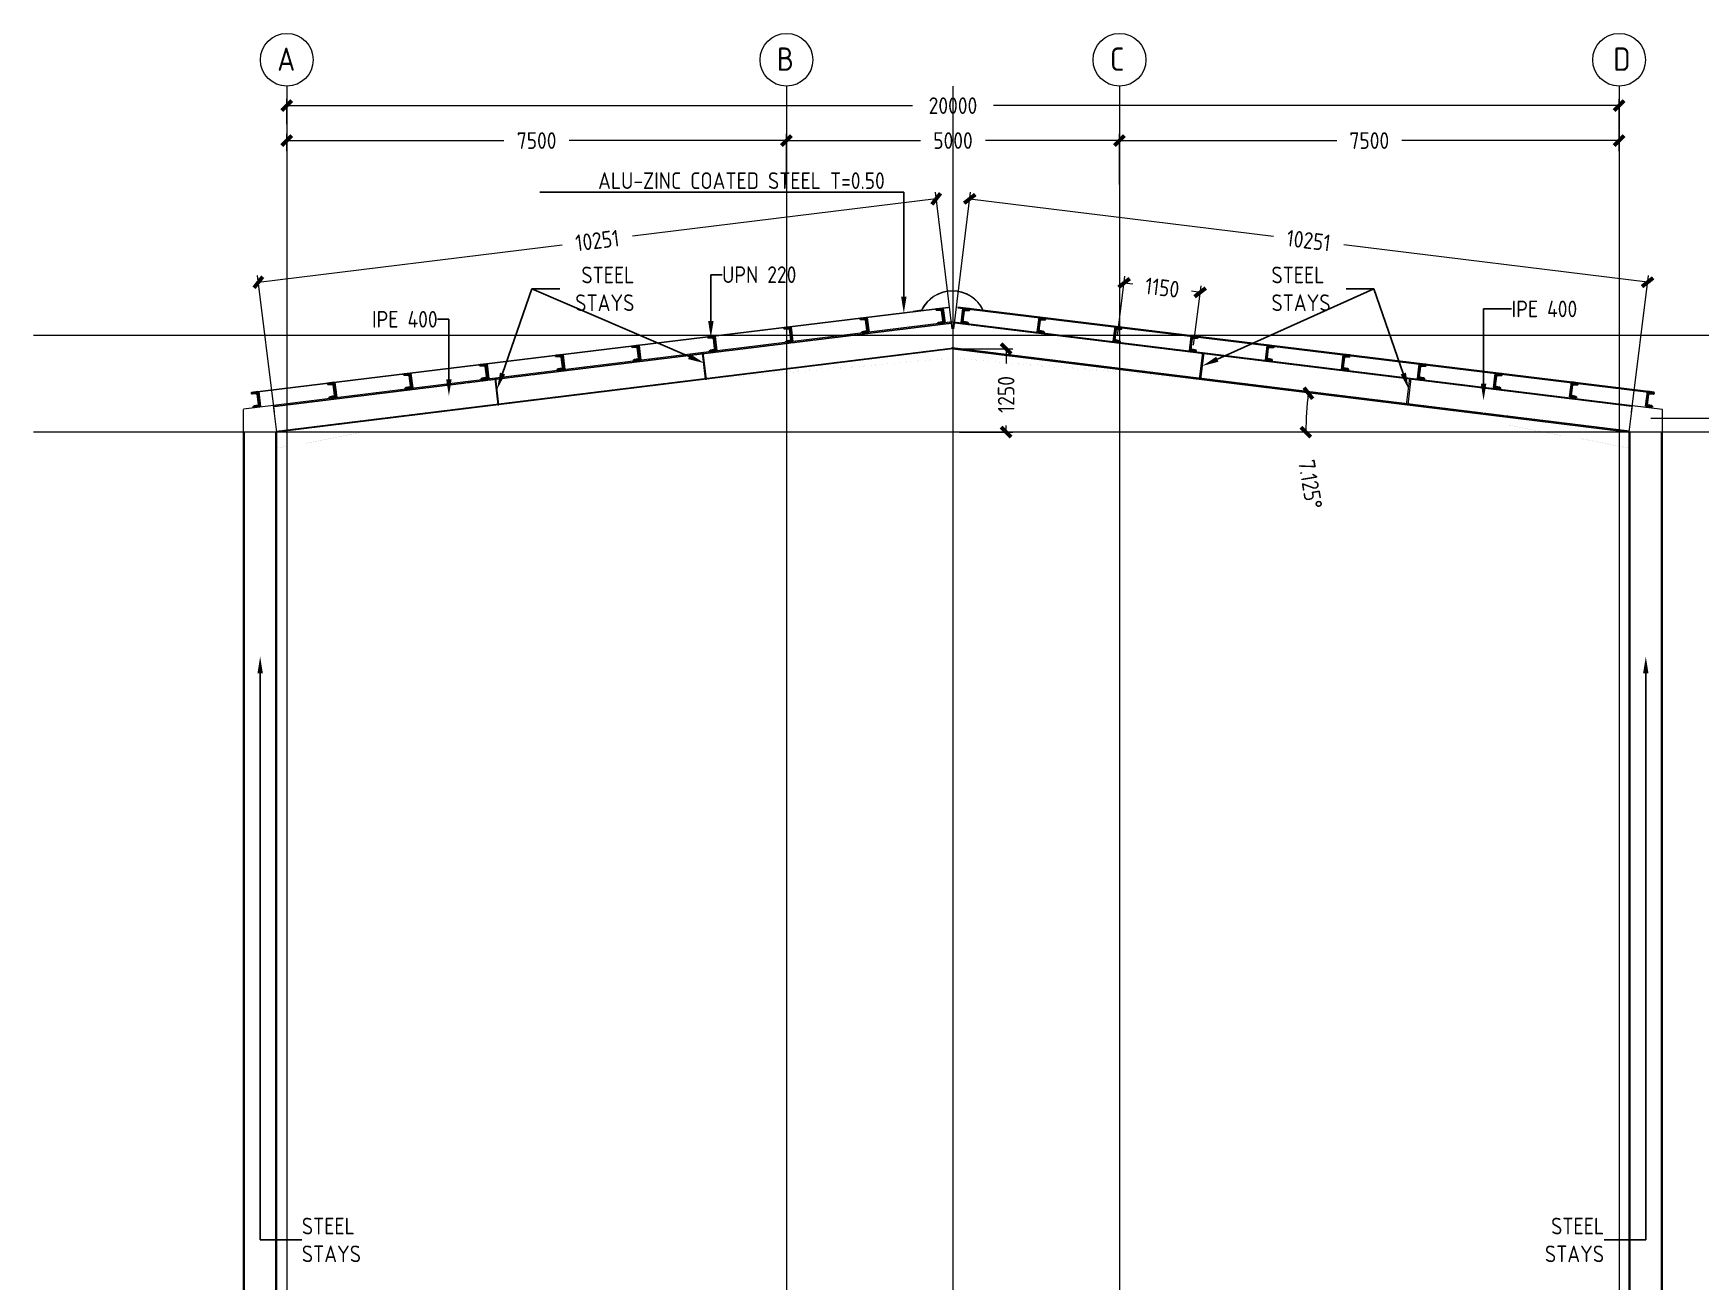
# Model space of a CAD drawing. Header units: millimetres. Extents: x -388065 to 2372687422, y -192755 to 667797.
# Drawn here: x 538171 to 563200, y 588905 to 607632 of the extents above; entities that cross this region are included whole.
import ezdxf
from ezdxf import colors
from ezdxf.entities.mleader import LeaderData, LeaderLine
from ezdxf.math import Vec2, Vec3

# ---------------------------------------------------------------- set-up
doc = ezdxf.new("R2010")
doc.units = ezdxf.units.MM
doc.linetypes.add('HIDDEN2', pattern=[4.7625, 3.175, -1.5875])
for name, color, linetype, lineweight in [('S-BEAM', 12, 'Continuous', 9), ('STR-DIM', 1, 'Continuous', 9), ('STR-GRID', 248, 'Continuous', 9), ('STR-STEEL_IN_SEC', 6, 'Continuous', 15), ('STR-STEEL_IN_SEC_HIDD', 6, 'HIDDEN2', 15), ('STR-TEXT', 7, 'Continuous', 9)]:
    doc.layers.add(name, color=color, linetype=linetype, lineweight=lineweight)
doc.layers.add('STR-COL', color=7, linetype='Continuous')
doc.styles.add('MINA_MM_ANNOT_PLAN', font='dim.shx', dxfattribs={"height": 350})
doc.styles.add('MINA_MM_LAYOUT', font='dim.shx', dxfattribs={"height": 250})
doc.dimstyles.new('MINA_MM_LAYOUT', dxfattribs={"dimtxt": 250, "dimasz": 150, "dimexe": 100, "dimexo": 100, "dimgap": 50, "dimtad": 0, "dimdec": 0, "dimzin": 0, "dimdsep": 46, "dimtxsty": 'MINA_MM_LAYOUT', "dimblk": 'ARCHTICK', "dimcen": 0.09, "dimclrd": 256, "dimclre": 256, "dimclrt": 7, "dimadec": 0, "dimazin": 0, "dimtfac": 1, "dimtdec": 0, "dimtix": 1, "dimtofl": 0, "dimtmove": 0, "dimatfit": 0, "dimfxl": 1, "dimtolj": 1, "dimtzin": 0, "dimlwd": -1, "dimlwe": -1, "dimarcsym": 0})

# ---------------------------------------------------------------- blocks, each defined once
blk = doc.blocks.new('_ARCHTICK')
at = {"color": 0, "linetype": 'ByBlock', "const_width": 0.4}
blk.add_lwpolyline([(-0.5, -0.5), (0.5, 0.5)], dxfattribs=at)
blk = doc.blocks.new('*D2095')
at = {"layer": 'Defpoints', "color": 0, "ltscale": 10, "transparency": 16777216}
for p in [(541976, 636319), (541976, 635941), (561976, 635535)]:
    blk.add_point(p, dxfattribs=at)
at = {"layer": 'STR-DIM', "ltscale": 10, "transparency": 16777216}
for p, q in [((541976, 636041), (541976, 636419)), ((541976, 636319), (551366, 636319)), ((561976, 636319), (552586, 636319)), ((561976, 635635), (561976, 636419))]:
    blk.add_line(p, q, dxfattribs=at)
at = {"layer": 'STR-DIM', "ltscale": 10, "transparency": 16777216, "xscale": 150, "yscale": 150, "zscale": 150, "rotation": 180}
blk.add_blockref('_ARCHTICK', (541976, 636319), dxfattribs=at)
at = {"layer": 'STR-DIM', "ltscale": 10, "transparency": 16777216, "xscale": 150, "yscale": 150, "zscale": 150}
blk.add_blockref('_ARCHTICK', (561976, 636319), dxfattribs=at)
at = {"layer": 'STR-DIM', "color": 7, "ltscale": 10, "transparency": 16777216, "insert": (551976, 636319), "char_height": 250, "attachment_point": 5, "style": 'MINA_MM_LAYOUT'}
blk.add_mtext('\\A1;20000', dxfattribs=at)
blk = doc.blocks.new('*D2096')
at = {"layer": 'Defpoints', "color": 0, "ltscale": 10, "transparency": 16777216}
for p in [(554476, 635795), (561976, 635535), (554476, 635035)]:
    blk.add_point(p, dxfattribs=at)
at = {"layer": 'STR-DIM', "ltscale": 10, "transparency": 16777216}
for p, q in [((554476, 635135), (554476, 635895)), ((554476, 635795), (557736, 635795)), ((561976, 635795), (558716, 635795)), ((561976, 635635), (561976, 635895))]:
    blk.add_line(p, q, dxfattribs=at)
at = {"layer": 'STR-DIM', "ltscale": 10, "transparency": 16777216, "xscale": 150, "yscale": 150, "zscale": 150, "rotation": 180}
blk.add_blockref('_ARCHTICK', (554476, 635795), dxfattribs=at)
at = {"layer": 'STR-DIM', "ltscale": 10, "transparency": 16777216, "xscale": 150, "yscale": 150, "zscale": 150}
blk.add_blockref('_ARCHTICK', (561976, 635795), dxfattribs=at)
at = {"layer": 'STR-DIM', "color": 7, "ltscale": 10, "transparency": 16777216, "insert": (558226, 635795), "char_height": 250, "attachment_point": 5, "style": 'MINA_MM_LAYOUT'}
blk.add_mtext('\\A1;7500', dxfattribs=at)
blk = doc.blocks.new('*D2097')
at = {"layer": 'Defpoints', "color": 0, "transparency": 16777216}
for p in [(541976, 635795), (541976, 635535), (549476, 635035)]:
    blk.add_point(p, dxfattribs=at)
at = {"layer": 'STR-DIM', "transparency": 16777216}
for p, q in [((541976, 635635), (541976, 635895)), ((541976, 635795), (545236, 635795)), ((549476, 635795), (546216, 635795)), ((549476, 635135), (549476, 635895))]:
    blk.add_line(p, q, dxfattribs=at)
at = {"layer": 'STR-DIM', "transparency": 16777216, "xscale": 150, "yscale": 150, "zscale": 150, "rotation": 180}
blk.add_blockref('_ARCHTICK', (541976, 635795), dxfattribs=at)
at = {"layer": 'STR-DIM', "transparency": 16777216, "xscale": 150, "yscale": 150, "zscale": 150}
blk.add_blockref('_ARCHTICK', (549476, 635795), dxfattribs=at)
at = {"layer": 'STR-DIM', "color": 7, "transparency": 16777216, "insert": (545726, 635795), "char_height": 250, "attachment_point": 5, "style": 'MINA_MM_LAYOUT'}
blk.add_mtext('\\A1;7500', dxfattribs=at)
blk = doc.blocks.new('*D2098')
at = {"layer": 'Defpoints', "color": 0, "transparency": 16777216}
for p in [(549476, 635795), (549476, 635035), (554476, 635035)]:
    blk.add_point(p, dxfattribs=at)
at = {"layer": 'STR-DIM', "transparency": 16777216}
for p, q in [((549476, 635135), (549476, 635895)), ((549476, 635795), (551486, 635795)), ((554476, 635795), (552466, 635795)), ((554476, 635135), (554476, 635895))]:
    blk.add_line(p, q, dxfattribs=at)
at = {"layer": 'STR-DIM', "transparency": 16777216, "xscale": 150, "yscale": 150, "zscale": 150, "rotation": 180}
blk.add_blockref('_ARCHTICK', (549476, 635795), dxfattribs=at)
at = {"layer": 'STR-DIM', "transparency": 16777216, "xscale": 150, "yscale": 150, "zscale": 150}
blk.add_blockref('_ARCHTICK', (554476, 635795), dxfattribs=at)
at = {"layer": 'STR-DIM', "color": 7, "transparency": 16777216, "insert": (551976, 635795), "char_height": 250, "attachment_point": 5, "style": 'MINA_MM_LAYOUT'}
blk.add_mtext('\\A1;5000', dxfattribs=at)
blk = doc.blocks.new('*D2099')
at = {"layer": 'Defpoints', "color": 0, "ltscale": 10, "transparency": 16777216}
for p in [(562351, 631628), (563824, 617272), (564099, 617272)]:
    blk.add_point(p, dxfattribs=at)
at = {"layer": 'STR-DIM', "ltscale": 10, "transparency": 16777216}
for p, q in [((562451, 631628), (564199, 631628)), ((564099, 631628), (564099, 625036)), ((564099, 617272), (564099, 623864)), ((563924, 617272), (564199, 617272))]:
    blk.add_line(p, q, dxfattribs=at)
at = {"layer": 'STR-DIM', "ltscale": 10, "transparency": 16777216, "xscale": 150, "yscale": 150, "zscale": 150}
for p, rotation in [((564099, 631628), 90), ((564099, 617272), 270)]:
    blk.add_blockref('_ARCHTICK', p, dxfattribs=dict(at, rotation=rotation))
at = {"layer": 'STR-DIM', "color": 7, "ltscale": 10, "transparency": 16777216, "insert": (564099, 624450), "char_height": 250, "attachment_point": 5, "rotation": 90, "style": 'MINA_MM_LAYOUT'}
blk.add_mtext('\\A1;14357', dxfattribs=at)
blk = doc.blocks.new('*D2100')
at = {"layer": 'Defpoints', "color": 0, "ltscale": 10, "transparency": 16777216}
for p in [(563302, 632872), (564099, 632872), (562351, 631628)]:
    blk.add_point(p, dxfattribs=at)
at = {"layer": 'STR-DIM', "ltscale": 10, "transparency": 16777216}
for p, q in [((563402, 632872), (564199, 632872)), ((564099, 632872), (564099, 632717)), ((564099, 631628), (564099, 631783)), ((562451, 631628), (564199, 631628))]:
    blk.add_line(p, q, dxfattribs=at)
at = {"layer": 'STR-DIM', "ltscale": 10, "transparency": 16777216, "xscale": 150, "yscale": 150, "zscale": 150}
for p, rotation in [((564099, 632872), 90), ((564099, 631628), 270)]:
    blk.add_blockref('_ARCHTICK', p, dxfattribs=dict(at, rotation=rotation))
at = {"layer": 'STR-DIM', "color": 7, "ltscale": 10, "transparency": 16777216, "insert": (564099, 632250), "char_height": 250, "attachment_point": 5, "rotation": 90, "style": 'MINA_MM_LAYOUT'}
blk.add_mtext('\\A1;1243', dxfattribs=at)
blk = doc.blocks.new('*D1924')
at = {"layer": 'Defpoints', "color": 0, "ltscale": 10, "transparency": 16777216}
for p in [(551976, 602900), (551976, 601650), (552774, 601650)]:
    blk.add_point(p, dxfattribs=at)
at = {"layer": 'STR-DIM', "ltscale": 10, "transparency": 16777216}
for p, q in [((552076, 602900), (552874, 602900)), ((552774, 602900), (552774, 602681)), ((552774, 601650), (552774, 601748)), ((552076, 601650), (552874, 601650))]:
    blk.add_line(p, q, dxfattribs=at)
at = {"layer": 'STR-DIM', "ltscale": 10, "transparency": 16777216, "xscale": 150, "yscale": 150, "zscale": 150}
for p, rotation in [((552774, 602900), 90), ((552774, 601650), 270)]:
    blk.add_blockref('_ARCHTICK', p, dxfattribs=dict(at, rotation=rotation))
at = {"layer": 'STR-DIM', "color": 7, "ltscale": 10, "transparency": 16777216, "insert": (552774, 602214), "char_height": 250, "attachment_point": 5, "rotation": 90, "style": 'MINA_MM_LAYOUT'}
blk.add_mtext('\\A1;1250', dxfattribs=at)
blk = doc.blocks.new('*D1927')
at = {"layer": 'Defpoints', "color": 0, "ltscale": 10, "transparency": 16777216}
for p in [(552228, 605149), (551976, 603100), (562150, 601849)]:
    blk.add_point(p, dxfattribs=at)
at = {"layer": 'STR-DIM', "ltscale": 10, "transparency": 16777216}
for p, q in [((551988, 603199), (552240, 605249)), ((552228, 605149), (556787, 604589)), ((562403, 603898), (557843, 604459)), ((562163, 601948), (562415, 603997))]:
    blk.add_line(p, q, dxfattribs=at)
at = {"layer": 'STR-DIM', "ltscale": 10, "transparency": 16777216, "xscale": 150, "yscale": 150, "zscale": 150}
for p, rotation in [((552228, 605149), 172.9876025701815), ((562403, 603898), 352.9876025701815)]:
    blk.add_blockref('_ARCHTICK', p, dxfattribs=dict(at, rotation=rotation))
at = {"layer": 'STR-DIM', "color": 7, "ltscale": 10, "transparency": 16777216, "insert": (557315, 604524), "char_height": 250, "attachment_point": 5, "rotation": 352.9876, "style": 'MINA_MM_LAYOUT'}
blk.add_mtext('\\A1;10251', dxfattribs=at)
blk = doc.blocks.new('*D1933')
at = {"layer": 'Defpoints', "color": 0, "ltscale": 10, "transparency": 16777216}
for p in [(551976, 602900), (557291, 602039), (538171, 601650), (561976, 601650), (574041, 601650)]:
    blk.add_point(p, dxfattribs=at)
at = {"layer": 'STR-DIM', "ltscale": 10, "transparency": 16777216}
blk.add_arc((561976, 601650), 4702, 172.875, 180, dxfattribs=at)
at = {"layer": 'STR-DIM', "ltscale": 10, "transparency": 16777216, "xscale": 150, "yscale": 150, "zscale": 150}
for p, rotation in [((557311, 602233), 82.87498365110034), ((557274, 601650), 270.0000000000002)]:
    blk.add_blockref('_ARCHTICK', p, dxfattribs=dict(at, rotation=rotation))
at = {"layer": 'STR-DIM', "color": 7, "ltscale": 10, "transparency": 16777216, "insert": (557340, 600866), "char_height": 250, "attachment_point": 5, "rotation": 279.5971, "style": 'MINA_MM_LAYOUT'}
blk.add_mtext('\\A1;7.125°', dxfattribs=at)
blk = doc.blocks.new('U-Channels - UPN140-V47-Section B')
at = {"layer": 'S-BEAM'}
h = blk.add_hatch(dxfattribs=at)
h.set_pattern_fill('FP_3', color=256, style=0, pattern_type=2)
h.set_pattern_definition([(45, (-21434.12, 5157.95), (-125.7236, 125.7236), []), (45, (-21434.12, 5348.45), (-125.7236, 125.7236), [])])
h.paths.add_polyline_path([(-18754, 15376), (-18754, 15379), (-18755, 15383), (-18758, 15385), (-18797, 15392), (-18803, 15396), (-18805, 15403), (-18794, 15500), (-18791, 15507), (-18784, 15509), (-18744, 15508), (-18741, 15509), (-18739, 15512), (-18739, 15515), (-18799, 15522), (-18814, 15383)], flags=0)
at = {"layer": 'S-BEAM', "lineweight": 40}
for p, q in [((-18799, 15522), (-18814, 15383)), ((-18805, 15403), (-18794, 15500)), ((-18739, 15515), (-18799, 15522)), ((-18784, 15509), (-18744, 15508)), ((-18739, 15512), (-18739, 15515)), ((-18814, 15383), (-18754, 15376)), ((-18758, 15385), (-18797, 15392)), ((-18754, 15376), (-18754, 15379))]:
    blk.add_line(p, q, dxfattribs=at)
for centre, radius, start, end in [((-18784, 15499), 10, 88.3039, 173.73), ((-18744, 15513), 5, 268.3039, 353.73), ((-18795, 15402), 10, 173.73, 259.1561), ((-18759, 15380), 5, 353.73, 79.1561)]:
    blk.add_arc(centre, radius, start, end, dxfattribs=at)
blk = doc.blocks.new('*U1922')
at = {"layer": 'S-BEAM', "xscale": 1.571428571428572, "yscale": 1.571428571428572, "zscale": 1.571428571428572, "rotation": 6.280724978013015}
blk.add_blockref('U-Channels - UPN140-V47-Section B', (32162, -20794), dxfattribs=at)
blk = doc.blocks.new('*U1923')
at = {"layer": 'STR-DIM', "color": 0, "linetype": 'ByBlock', "lineweight": -2, "transparency": 16777216}
for p, rotation in [((551976, 633075), 352.8749836511007), ((553117, 632932), 352.8749836510978), ((554258, 632789), 352.8749836510978), ((555399, 632647), 352.8749836510978), ((556540, 632504), 352.8749836510978), ((557682, 632361), 352.8749836510978), ((558823, 632219), 352.8749836510978), ((559964, 632076), 352.8749836510978), ((561105, 631934), 352.8749836510978), ((562246, 631791), 352.8749836510978)]:
    blk.add_blockref('*U1922', p, dxfattribs=dict(at, rotation=rotation))
blk = doc.blocks.new('*D1932')
at = {"layer": 'Defpoints', "color": 0, "ltscale": 10, "transparency": 16777216}
for p in [(555687, 603746), (554434, 602996), (555576, 602853)]:
    blk.add_point(p, dxfattribs=at)
at = {"layer": 'STR-DIM', "ltscale": 10, "transparency": 16777216}
for p, q in [((554447, 603095), (554558, 603987)), ((554546, 603888), (554677, 603872)), ((555687, 603746), (555556, 603762)), ((555588, 602952), (555700, 603845))]:
    blk.add_line(p, q, dxfattribs=at)
at = {"layer": 'STR-DIM', "ltscale": 10, "transparency": 16777216, "xscale": 150, "yscale": 150, "zscale": 150}
for p, rotation in [((554546, 603888), 172.8749836510982), ((555687, 603746), 352.8749836510981)]:
    blk.add_blockref('_ARCHTICK', p, dxfattribs=dict(at, rotation=rotation))
at = {"layer": 'STR-DIM', "color": 7, "ltscale": 10, "transparency": 16777216, "insert": (555117, 603817), "char_height": 250, "attachment_point": 5, "rotation": 352.875, "style": 'MINA_MM_LAYOUT'}
blk.add_mtext('\\A1;1150', dxfattribs=at)
blk = doc.blocks.new('*U2420')
at = {"layer": 'S-BEAM', "xscale": 1.571428571428572, "yscale": 1.571428571428572, "zscale": 1.571428571428572, "rotation": 6.280724978013015}
blk.add_blockref('U-Channels - UPN140-V47-Section B', (32162, -20794), dxfattribs=at)
blk = doc.blocks.new('*U2421')
at = {"layer": 'STR-DIM', "color": 0, "linetype": 'ByBlock', "lineweight": -2, "transparency": 16777216}
for p, rotation in [((551976, 633075), 352.8749836511007), ((553117, 632932), 352.8749836510978), ((554258, 632789), 352.8749836510978), ((555399, 632647), 352.8749836510978), ((556540, 632504), 352.8749836510978), ((557682, 632361), 352.8749836510978), ((558823, 632219), 352.8749836510978), ((559964, 632076), 352.8749836510978), ((561105, 631934), 352.8749836510978), ((562246, 631791), 352.8749836510978)]:
    blk.add_blockref('*U2420', p, dxfattribs=dict(at, rotation=rotation))
blk = doc.blocks.new('*D2422')
at = {"layer": 'Defpoints', "color": 0, "ltscale": 10, "transparency": 16777216}
for p in [(551724, 605149), (551976, 603100), (541802, 601849)]:
    blk.add_point(p, dxfattribs=at)
at = {"layer": 'STR-DIM', "ltscale": 10, "transparency": 16777216}
for p, q in [((551964, 603199), (551712, 605249)), ((551724, 605149), (547165, 604589)), ((541549, 603898), (546109, 604459)), ((541789, 601948), (541537, 603997))]:
    blk.add_line(p, q, dxfattribs=at)
at = {"layer": 'STR-DIM', "ltscale": 10, "transparency": 16777216, "xscale": 150, "yscale": 150, "zscale": 150}
for p, rotation in [((551724, 605149), 7.012397429818579), ((541549, 603898), 187.0123974298186)]:
    blk.add_blockref('_ARCHTICK', p, dxfattribs=dict(at, rotation=rotation))
at = {"layer": 'STR-DIM', "color": 7, "ltscale": 10, "transparency": 16777216, "insert": (546637, 604524), "char_height": 250, "attachment_point": 5, "rotation": 7.0124, "style": 'MINA_MM_LAYOUT'}
blk.add_mtext('\\A1;10251', dxfattribs=at)
blk = doc.blocks.new('*U2552')
at = {"layer": 'STR-STEEL_IN_SEC', "const_width": 0.2}
for points in [[(-10150, -8), (-10150, 8), (-10650, 8), (-10650, -8)], [(10650, -8), (10650, 8), (10150, 8), (10150, -8)]]:
    blk.add_lwpolyline(points, close=True, dxfattribs=at)
blk = doc.blocks.new('*U2554')
at = {"layer": 'STR-COL', "color": 0, "linetype": 'ByBlock', "lineweight": -2, "transparency": 16777216}
for p in [(0, 0), (0, -3854), (0, -7708)]:
    blk.add_blockref('*U2552', p, dxfattribs=at)
blk = doc.blocks.new('SECTION GRID')
at = {"layer": 'STR-GRID', "ltscale": 10}
for p, q in [((541976, 636611), (541976, 614954.8)), ((549476, 636611), (549476, 614954.8)), ((551976, 636611), (551976, 614954.8)), ((554476, 636611), (554476, 614954.8)), ((561976, 636611), (561976, 614954.8)), ((574040.8, 632871.5), (538171.2, 632871.5)), ((574040.8, 631421.5), (538171.2, 631421.5))]:
    blk.add_line(p, q, dxfattribs=at)
for centre in [(541976, 637007.1), (549476, 637007.1), (554476, 637007.1), (561976, 637007.1)]:
    blk.add_circle(centre, 396.1, dxfattribs=at)
at = {"layer": 'STR-TEXT', "char_height": 350, "attachment_point": 1, "style": 'MINA_MM_ANNOT_PLAN'}
for s, insert in [('A', (541833, 637191.6)), ('B', (549333, 637191.6)), ('C', (554333, 637191.6)), ('D', (561889.2, 637191.6))]:
    blk.add_mtext_dynamic_manual_height_columns(s, width=668.667, gutter_width=12.5, heights=[0], dxfattribs=dict(at, insert=insert))
at = {"layer": 'STR-DIM', "ltscale": 10}
for base, p2, picture, middle in [((541976, 636318.7), (541976, 635940.9), '*D2095', (551976, 636318.7)), ((554476, 635794.6), (554476, 635034.8), '*D2096', (558226, 635794.6))]:
    dim = blk.add_linear_dim(base=base, p1=(561976, 635534.8), p2=p2, dimstyle='MINA_MM_LAYOUT', dxfattribs=at)
    dim.commit()
    dim.dimension.update_dxf_attribs({"geometry": picture, "text_midpoint": middle})
at = {"layer": 'STR-DIM'}
for base, p1, p2, picture, middle in [((541976, 635794.6), (549476, 635034.8), (541976, 635534.8), '*D2097', (545726, 635794.6)), ((549476, 635794.6), (554476, 635034.8), (549476, 635034.8), '*D2098', (551976, 635794.6))]:
    dim = blk.add_linear_dim(base=base, p1=p1, p2=p2, dimstyle='MINA_MM_LAYOUT', dxfattribs=at)
    dim.commit()
    dim.dimension.update_dxf_attribs({"geometry": picture, "text_midpoint": middle})
at = {"layer": 'STR-DIM', "ltscale": 10}
for base, p2, picture, middle in [((564098.7, 632871.5), (563301.7, 632871.5), '*D2100', (564098.7, 632250)), ((564098.7, 617271.5), (563824.2, 617271.5), '*D2099', (564098.7, 624450))]:
    dim = blk.add_linear_dim(base=base, p1=(562351, 631628.4), p2=p2, angle=270, dimstyle='MINA_MM_LAYOUT', dxfattribs=at)
    dim.commit()
    dim.dimension.update_dxf_attribs({"geometry": picture, "text_midpoint": middle})

msp = doc.modelspace()

# ---------------------------------------------------------------- linework, layer by layer
at = {"layer": 'STR-DIM'}
for q in [(541777.1014, 602047.0573), (562174.8849, 602047.0573)]:
    msp.add_line((551975.9931, 603303.1694), q, dxfattribs=at)
at = {"layer": 'STR-STEEL_IN_SEC', "ltscale": 10}
for p, q in [((551503.8357, 603480.4603), (551379.8144, 603461.4838)), ((551505.1023, 603478.5158), (551380.0622, 603459.3235)), ((552429.6856, 603478.5158), (552555.0962, 603462.2878)), ((552430.9522, 603480.4603), (552555.3521, 603464.5671))]:
    msp.add_line(p, q, dxfattribs=at)
at = {"layer": 'STR-STEEL_IN_SEC', "ltscale": 0.1}
for p, q in [((551927.1014, 603297.0573), (541777.1014, 602047.0573)), ((552024.8849, 603297.0573), (562174.8849, 602047.0573)), ((551975.9931, 602900.0566), (541825.9931, 601650.0566)), ((551975.9931, 602900.0566), (562125.9931, 601650.0566)), ((541777.1014, 602047.0573), (541325.9931, 601991.5021)), ((562174.8849, 602047.0573), (562625.9931, 601991.5021))]:
    msp.add_line(p, q, dxfattribs=at)
at = {"layer": 'STR-STEEL_IN_SEC'}
for p, q in [((541325.9931, 601650.0566), (541325.9931, 601990.6694)), ((541825.9931, 601650.0566), (541777.1014, 602047.0573)), ((562125.9931, 601650.0566), (562174.8849, 602047.0573)), ((562625.9931, 601650.0566), (562625.9931, 601990.6694)), ((541325.9931, 587500.0566), (541325.9931, 601650.0566)), ((541825.9931, 587500.0566), (541825.9931, 601650.0566)), ((562125.9931, 587500.0566), (562125.9931, 601650.0566)), ((562625.9931, 587500.0566), (562625.9931, 601650.0566))]:
    msp.add_line(p, q, dxfattribs=at)
at = {"layer": 'STR-STEEL_IN_SEC', "ltscale": 10}
for points in [[(541452.4047, 602241.3224), (541451.2143, 602250.7473), (551904.0861, 603525.9618), (551905.3264, 603516.039), (541452.4047, 602241.3224)], [(562499.5816, 602241.3224), (562500.772, 602250.7473), (552047.9002, 603525.9618), (552046.6599, 603516.039), (562499.5816, 602241.3224)]]:
    msp.add_lwpolyline(points, dxfattribs=at)
at = {"layer": 'STR-STEEL_IN_SEC', "ltscale": 0.1}
for points in [[(548224.9436, 602841.1266), (548209.06, 602839.2001), (548257.9588, 602442.1705), (548273.8388, 602444.1263), (548224.94, 602841.1559)], [(555725.3311, 602841.3374), (555741.2148, 602839.4109), (555692.316, 602442.3813), (555676.4359, 602444.3371), (555725.3348, 602841.3667)], [(545112.0993, 602458.3675), (545096.2157, 602456.4409), (545145.1145, 602059.4113), (545160.9945, 602061.3671), (545112.0957, 602458.3968)], [(558835.0469, 602458.3675), (558850.9305, 602456.4409), (558802.0317, 602059.4113), (558786.1517, 602061.3671), (558835.0505, 602458.3968)]]:
    msp.add_lwpolyline(points, dxfattribs=at)
at = {"layer": 'STR-STEEL_IN_SEC', "const_width": 0.2}
for points in [[(548257.3646, 602435.228), (551975.9931, 602754.314)], [(548615.888, 602480.0434), (551975.9931, 602768.3655)], [(555336.0983, 602480.0434), (551975.9931, 602768.3655)], [(555694.6217, 602435.228), (551975.9931, 602754.314)], [(545157.8946, 602060.3892), (541809.9931, 601390.3532)], [(544972.4309, 602037.5489), (541825.9931, 601407.833)], [(558794.0917, 602060.3892), (562141.9931, 601390.3532)], [(558979.5554, 602037.5489), (562125.9931, 601407.833)]]:
    msp.add_lwpolyline(points, dxfattribs=at)
at = {"layer": 'STR-STEEL_IN_SEC', "ltscale": 10}
for radius, start, end in [(518.0104, 26.5067054, 153.49329459), (516.0104, 26.37626253, 153.62373747)]:
    msp.add_arc((551967.394, 603249.2709), radius, start, end, dxfattribs=at)
at = {"layer": 'STR-STEEL_IN_SEC_HIDD', "ltscale": 0.1}
for p, q in [((541778.6016, 602035.101), (551953.0474, 603286.6006)), ((562173.3847, 602035.101), (551998.9388, 603286.6006)), ((541824.493, 601662.0128), (551998.9388, 602913.5125)), ((562127.4933, 601662.0128), (551953.0474, 602913.5125))]:
    msp.add_line(p, q, dxfattribs=at)
for points in [[(541341.9931, 587500.0566), (541341.9931, 601650.0566)], [(541809.9931, 587500.0566), (541809.9931, 601650.0566)], [(562141.9931, 587500.0566), (562141.9931, 601650.0566)], [(562609.9931, 587500.0566), (562609.9931, 601650.0566)]]:
    msp.add_lwpolyline(points, dxfattribs=at)

# ---------------------------------------------------------------- block references
at = {"layer": 'STR-COL'}
msp.add_blockref('*U2554', (551975.9931, 598271.8118), dxfattribs=at)
at = {"layer": 'STR-DIM', "xscale": -1, "rotation": 359.827791792279}
msp.add_blockref('*U2421', (1102046.7448, -31427.7761), dxfattribs=at)
at = {"layer": 'STR-DIM', "rotation": 0.1722082077211074}
msp.add_blockref('*U1923', (1905.2414, -31427.7761), dxfattribs=at)
at = {"layer": 'STR-STEEL_IN_SEC'}
msp.add_blockref('SECTION GRID', (0, -29771.4719), dxfattribs=at)

# ---------------------------------------------------------------- dimensions: what is measured, and where the dimension line sits
at = {"layer": 'STR-DIM', "ltscale": 10}
for p1, p2, distance, picture, middle in [((541801.5473, 601848.5569), (551975.9931, 603100.0566), 2064.8062, '*D2422', (546636.6902, 604523.6677)), ((562150.439, 601848.5569), (551975.9931, 603100.0566), -2064.8062, '*D1927', (557315.2961, 604523.6677)), ((554434.4975, 602995.8564), (555575.6171, 602853.2164), 899.3063, '*D1932', (555116.6025, 603816.8981))]:
    dim = msp.add_aligned_dim(p1=p1, p2=p2, distance=distance, dimstyle='MINA_MM_LAYOUT', dxfattribs=at)
    dim.commit()
    dim.dimension.update_dxf_attribs({"geometry": picture, "text_midpoint": middle})
dim = msp.add_linear_dim(base=(552773.9353, 601650.0566), p1=(551975.9931, 602900.0566), p2=(551975.9931, 601650.0566), angle=90, dimstyle='MINA_MM_LAYOUT', dxfattribs=at)
dim.commit()
dim.dimension.update_dxf_attribs({"geometry": '*D1924', "text_midpoint": (552773.9353, 602214.4622), "dimtype": 160})
dim = msp.add_angular_dim_2l(base=(557290.5774, 602039.3855), line1=((574040.8259, 601650.0566), (538171.1642, 601650.0566)), line2=((551975.9931, 602900.0566), (561975.9931, 601650.0566)), dimstyle='MINA_MM_LAYOUT', override={"dimadec": 3}, dxfattribs=at)
dim.commit()
dim.dimension.update_dxf_attribs({"geometry": '*D1933', "text_midpoint": (557340.2303, 600866.2193), "dimtype": 162})

# ---------------------------------------------------------------- leaders
at = {"layer": 'STR-DIM'}
ml = msp.add_multileader_mtext('Standard', dxfattribs=at)
ml.set_content('ALU-ZINC COATED STEEL T=0.50', color=7, style='MINA_MM_LAYOUT')
ml.set_leader_properties(linetype='ByLayer')
ml.build(insert=Vec2(0, 0))
ml.multileader.update_dxf_attribs({"text_right_attachment_type": 6, "dogleg_length": 0.36, "arrow_head_size": 250})
ctx = ml.context
ctx.base_point, ctx.char_height, ctx.arrow_head_size, ctx.landing_gap_size, ctx.plane_origin = Vec3(544630.3275, 605422.3782), 250, 250, 0.09, Vec3(551400.9919, 603013.4501)
ctx.right_attachment, ctx.text_align_type = 6, 2
notes = []
notes.append((ctx, [(0, (1, 1, 0), (551238.1775, 605247.3782), (-1, 0), 286.2414, [(0, [(551238.1775, 603432.6474)], 0, [])])]))
ctx.mtext.insert, ctx.mtext.alignment, ctx.mtext.flow_direction = Vec3(550951.8461, 605547.3782), 3, 5
ml = msp.add_multileader_mtext('Standard', dxfattribs=at)
ml.set_content('STEEL\\PSTAYS', color=7, style='MINA_MM_LAYOUT')
ml.set_leader_properties(linetype='ByLayer')
ml.build(insert=Vec2(0, 0))
ml.multileader.update_dxf_attribs({"text_left_attachment_type": 2, "text_right_attachment_type": 2, "dogleg_length": 0.36, "arrow_head_size": 250})
ctx = ml.context
ctx.base_point, ctx.char_height, ctx.arrow_head_size, ctx.landing_gap_size, ctx.plane_origin = Vec3(546074.2496, 603798.9957), 250, 250, 0.09, Vec3(547400.7046, 604963.6184)
ctx.left_attachment, ctx.right_attachment, ctx.text_align_type = 2, 2, 2
notes.append((ctx, [(1, (1, 1, 0), (545656.2693, 603798.9957), (1, 0), 417.9803, [(0, [(548245.3486, 602683.4526)], 0, []), (1, [(545132.5766, 602292.1062)], 0, [])])]))
ctx.mtext.insert, ctx.mtext.alignment, ctx.mtext.flow_direction = Vec3(547193.3872, 604132.329), 3, 5
ml = msp.add_multileader_mtext('Standard', dxfattribs=at)
ml.set_content('UPN 220', color=7, style='MINA_MM_LAYOUT')
ml.set_leader_properties(linetype='ByLayer')
ml.build(insert=Vec2(0, 0))
ml.multileader.update_dxf_attribs({"text_right_attachment_type": 6, "dogleg_length": 0.36, "arrow_head_size": 250})
ctx = ml.context
ctx.base_point, ctx.char_height, ctx.arrow_head_size, ctx.landing_gap_size, ctx.plane_origin = Vec3(548510.5601, 604011.6574), 250, 250, 0.09, Vec3(549185.8674, 605057.2998)
ctx.right_attachment = 6
notes.append((ctx, [(0, (1, 1, 0), (548341.2234, 604011.6574), (1, 0), 169.3367, [(0, [(548341.2234, 603066.3007)], 0, [])])]))
ctx.mtext.insert, ctx.mtext.flow_direction = Vec3(548510.6501, 604136.6574), 5
ml = msp.add_multileader_mtext('Standard', dxfattribs=at)
ml.set_content('STEEL\\PSTAYS', color=7, style='MINA_MM_LAYOUT')
ml.set_leader_properties(linetype='ByLayer')
ml.build(insert=Vec2(0, 0))
ml.multileader.update_dxf_attribs({"text_left_attachment_type": 2, "text_right_attachment_type": 2, "dogleg_length": 0.36, "arrow_head_size": 250})
ctx = ml.context
ctx.base_point, ctx.char_height, ctx.arrow_head_size, ctx.landing_gap_size, ctx.plane_origin = Vec3(556756.7719, 603798.9957), 250, 250, 0.09, Vec3(556549.5444, 604963.6184)
ctx.left_attachment, ctx.right_attachment = 2, 2
notes.append((ctx, [(1, (1, 1, 0), (558293.9798, 603798.9957), (-1, 0), 417.9803, [(0, [(555716.7654, 602640.8961)], 0, []), (1, [(558817.6725, 602292.1062)], 0, [])])]))
ctx.mtext.insert, ctx.mtext.flow_direction = Vec3(556756.8619, 604132.329), 5
ml = msp.add_multileader_mtext('Standard', dxfattribs=at)
ml.set_content('IPE 400', color=7, style='MINA_MM_LAYOUT')
ml.set_leader_properties(linetype='ByLayer')
ml.build(insert=Vec2(0, 0))
ml.multileader.update_dxf_attribs({"text_right_attachment_type": 2, "dogleg_length": 0.36, "arrow_head_size": 250})
ctx = ml.context
ctx.base_point, ctx.char_height, ctx.arrow_head_size, ctx.landing_gap_size, ctx.plane_origin = Vec3(542799.2549, 603342.3933), 250, 250, 0.09, Vec3(543564.6038, 604472.5213)
ctx.right_attachment, ctx.text_align_type = 2, 2
notes.append((ctx, [(0, (1, 1, 0), (544409.2478, 603342.3933), (-1, 0), 169.3367, [(0, [(544409.2478, 602192.3555)], 0, [])])]))
ctx.mtext.insert, ctx.mtext.alignment, ctx.mtext.flow_direction = Vec3(544239.8211, 603467.3933), 3, 5
ml = msp.add_multileader_mtext('Standard', dxfattribs=at)
ml.set_content('IPE 400', color=7, style='MINA_MM_LAYOUT')
ml.set_leader_properties(linetype='ByLayer')
ml.build(insert=Vec2(0, 0))
ml.multileader.update_dxf_attribs({"text_right_attachment_type": 6, "dogleg_length": 0.36, "arrow_head_size": 250})
ctx = ml.context
ctx.base_point, ctx.char_height, ctx.arrow_head_size, ctx.landing_gap_size, ctx.plane_origin = Vec3(560362.0185, 603497.4826), 250, 250, 0.09, Vec3(560785.5287, 604116.7666)
ctx.right_attachment = 6
notes.append((ctx, [(0, (1, 1, 0), (559940.8848, 603497.4826), (1, 0), 421.1337, [(0, [(559940.8848, 602125.7675)], 0, [])])]))
ctx.mtext.insert, ctx.mtext.flow_direction = Vec3(560362.1085, 603622.4826), 5
ml = msp.add_multileader_mtext('Standard', dxfattribs=at)
ml.set_content('STEEL\\PSTAYS', color=7, style='MINA_MM_LAYOUT')
ml.set_leader_properties(linetype='ByLayer')
ml.build(insert=Vec2(0, 0))
ml.multileader.update_dxf_attribs({"text_left_attachment_type": 2, "text_right_attachment_type": 2, "dogleg_length": 0.36, "arrow_head_size": 250})
ctx = ml.context
ctx.base_point, ctx.char_height, ctx.arrow_head_size, ctx.landing_gap_size, ctx.plane_origin = Vec3(542201.8761, 589530.3551), 250, 250, 0.09, Vec3(540731.3492, 600559.9775)
ctx.left_attachment, ctx.right_attachment = 2, 2
notes.append((ctx, [(1, (1, 1, 0), (541574.9508, 589530.3551), (1, 0), 626.9253, [(2, [(541575.9931, 598279.8118), (541575.9931, 594425.8118), (541575.9931, 590571.8118)], 0, [])])]))
ctx.mtext.insert, ctx.mtext.flow_direction = Vec3(542201.9661, 589863.6884), 5
ml = msp.add_multileader_mtext('Standard', dxfattribs=at)
ml.set_content('STEEL\\PSTAYS', color=7, style='MINA_MM_LAYOUT')
ml.set_leader_properties(linetype='ByLayer')
ml.build(insert=Vec2(0, 0))
ml.multileader.update_dxf_attribs({"text_right_attachment_type": 2, "dogleg_length": 0.36, "arrow_head_size": 250})
ctx = ml.context
ctx.base_point, ctx.char_height, ctx.arrow_head_size, ctx.landing_gap_size, ctx.plane_origin = Vec3(560630.8826, 589738.6884), 250, 250, 0.09, Vec3(563220.6371, 600559.9775)
ctx.right_attachment, ctx.text_align_type = 2, 2
notes.append((ctx, [(1, (1, 1, 0), (562377.0355, 589530.3551), (-1, 0), 626.9253, [(2, [(562375.9931, 598279.8118), (562375.9931, 594425.8118), (562375.9931, 590571.8118)], 0, [])])]))
ctx.mtext.insert, ctx.mtext.alignment, ctx.mtext.flow_direction = Vec3(561750.0202, 589863.6884), 3, 5
for ctx, leaders in notes:
    for number, flags, end, landing, length, lines in leaders:
        leader = LeaderData()
        leader.index, (leader.has_last_leader_line, leader.has_dogleg_vector, leader.attachment_direction) = number, flags
        leader.last_leader_point, leader.dogleg_vector, leader.dogleg_length = Vec3(end), Vec3(landing), length
        for number, points, colour, breaks in lines:
            line = LeaderLine()
            line.index, line.vertices, line.color, line.breaks = number, Vec3.list(points), colors.encode_raw_color(colour), breaks
            leader.lines.append(line)
        ctx.leaders.append(leader)

doc.saveas('drawing.dxf')
